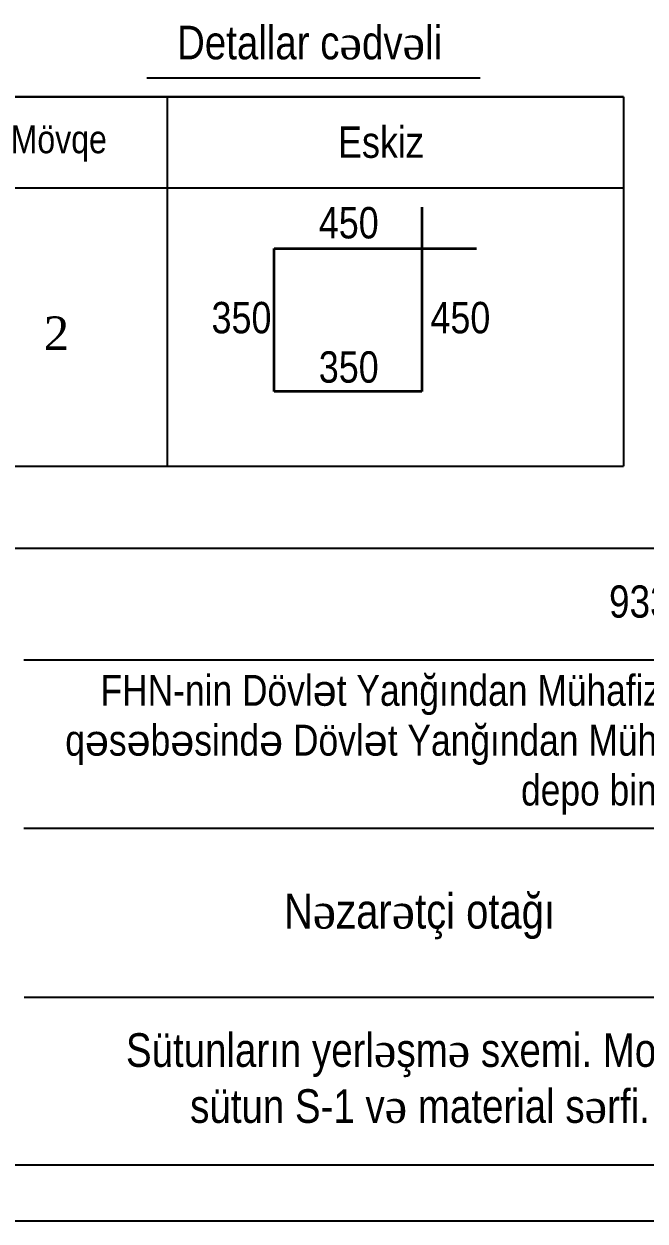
# Model space of a CAD drawing. Header units: millimetres. Extents: x 806395 to 1617731, y -246149 to 193681.
# Drawn here: x 1605195 to 1610745, y -122381 to -111693 of the extents above; entities that cross this region are included whole.
import ezdxf

# ---------------------------------------------------------------- set-up
doc = ezdxf.new("R2010")
doc.units = ezdxf.units.MM
for name, color, linetype, lineweight in [('0_Ном._пера__7', 7, 'Continuous', 25), ('перегородка_Ном._пера__1', 7, 'Continuous', 5), ('Х - диварлар.', 31, 'Continuous', 25)]:
    doc.layers.add(name, color=color, linetype=linetype, lineweight=lineweight)
doc.styles.add('style6', font='ARIALN.TTF', dxfattribs={"height": 300})
doc.styles.add('Times New Roman', font='times.ttf')

# ---------------------------------------------------------------- blocks, each defined once
blk = doc.blocks.new('vververvg')
at = {"lineweight": 25, "ltscale": 15}
for p, q in [((1597882, -44361), (1617212, -44361)), ((1604674, -45402), (1617213, -45402)), ((1604674, -46969), (1617211, -46969)), ((1604678, -48542), (1617205, -48542))]:
    blk.add_line(p, q, dxfattribs=at)
at = {"color": 0, "lineweight": 25, "ltscale": 15}
blk.add_line((1577821, -50106), (1617212, -50106), dxfattribs=at)
at = {"color": 0, "lineweight": 25}
blk.add_line((1617734, -50629), (1575731, -50629), dxfattribs=at)
at = {"color": 0, "insert": (1607100, -47579), "char_height": 325.066, "attachment_point": 1, "style": 'style6'}
blk.add_mtext_dynamic_manual_height_columns('N{\\fTimes New Roman|b0|i0|c0|p18;ə\\fArial Narrow|b0|i0|c238|p34;zar\\fTimes New Roman|b0|i0|c0|p18;ə\\fArial Narrow|b0|i0|c238|p34;tçi otağı}', width=9709.14, gutter_width=1, heights=[0], dxfattribs=at)
at = {"layer": '0_Ном._пера__7', "linetype": 'Continuous', "insert": (1610932, -46193), "char_height": 287.847, "width": 13776.74, "attachment_point": 5, "line_spacing_factor": 0.967685, "style": 'style6'}
blk.add_mtext('{\\fArial Narrow|b0|i0|c238|p34;FHN-nin Dövl\\fArial|b0|i0|c238|p38;ə\\fArial Narrow|b0|i0|c238|p34;t Yanğından Mühafiz\\fArial|b0|i0|c238|p38;ə\\fArial Narrow|b0|i0|c238|p34; Xidm\\fArial|b0|i0|c238|p38;ə\\fArial Narrow|b0|i0|c238|p34;tinin} {\\fArial Narrow|b0|i0|c238|p34;Xocav\\fArial|b0|i0|c238|p38;ə\\fArial Narrow|b0|i0|c238|p34;nd rayonun Hadrut\\Pq\\fArial|b0|i0|c238|p38;ə\\fArial Narrow|b0|i0|c238|p34;s\\fArial|b0|i0|c238|p38;ə\\fArial Narrow|b0|i0|c238|p34;b\\fArial|b0|i0|c238|p38;ə\\fArial Narrow|b0|i0|c238|p34;sind\\fArial|b0|i0|c238|p38;ə\\fArial Narrow|b0|i0|c238|p34; Dövl\\fArial|b0|i0|c238|p38;ə\\fArial Narrow|b0|i0|c238|p34;t Yanğından Mühafiz\\fArial|b0|i0|c238|p38;ə\\fArial Narrow|b0|i0|c238|p34; Hiss\\fArial|b0|i0|c238|p38;ə\\fArial Narrow|b0|i0|c238|p34;sinin 4 çıxışlı Yanğınsöndürm\\fArial|b0|i0|c238|p38;ə\\P\\fArial Narrow|b0|i0|c238|p34; depo binasının tikintisi}.', dxfattribs=at)
at = {"layer": 'перегородка_Ном._пера__1', "linetype": 'Continuous', "insert": (1610130, -44708), "char_height": 300, "attachment_point": 1, "style": 'style6'}
blk.add_mtext('{\\fArial Narrow|b0|i0|c238|p34;9335} -{\\fArial Narrow|b0|i0|c238|p34; 8 }- {\\fArial Narrow|b0|i0|c238|p34;MT}', dxfattribs=at)

msp = doc.modelspace()

# ---------------------------------------------------------------- linework, layer by layer
at = {"color": 0, "linetype": 'ByBlock', "lineweight": 25}
msp.add_line((1606294.04, -112173.185), (1609271.094, -112173.185), dxfattribs=at)
at = {"color": 0, "lineweight": 25, "ltscale": 5}
for p, q in [((1610551.827, -112345.303), (1604696.165, -112345.303)), ((1604696.165, -112345.303), (1610551.827, -112345.303)), ((1606474.126, -112345.303), (1606474.126, -115641.548)), ((1610551.827, -112345.303), (1610551.827, -115641.548)), ((1610551.827, -113159.649), (1604687.977, -113159.649)), ((1604687.977, -115641.548), (1610551.827, -115641.548))]:
    msp.add_line(p, q, dxfattribs=at)
at = {"lineweight": 35}
for p, q in [((1608750.931, -113327.784), (1608750.931, -114974.047)), ((1607429.859, -113698.588), (1609239.097, -113698.588)), ((1607429.859, -114974.047), (1607429.859, -113698.588)), ((1608750.931, -114974.047), (1607429.859, -114974.047))]:
    msp.add_line(p, q, dxfattribs=at)

# ---------------------------------------------------------------- block references
at = {"xscale": 0.9585492227979274, "yscale": 0.9585492227979274, "zscale": 0.9585492227979274}
msp.add_blockref('vververvg', (67033.924, -73851.437), dxfattribs=at)

# ---------------------------------------------------------------- texts
at = {"color": 0, "lineweight": 0, "insert": (1606563.131, -111709.252), "char_height": 300, "width": 15488.49627, "attachment_point": 1, "style": 'style6'}
msp.add_mtext('{\\fArial Narrow|b0|i0|c238|p34;Detallar c\\fTimes New Roman|b0|i0|c238|p18;ə\\fArial Narrow|b0|i0|c238|p34;dv\\fTimes New Roman|b0|i0|c238|p18;ə\\fArial Narrow|b0|i0|c238|p34;li}', dxfattribs=at)
at = {"color": 0, "lineweight": 25, "insert": (1605506.241, -112760.328), "char_height": 250, "attachment_point": 5, "style": 'style6'}
msp.add_mtext('\\A1;Mövqe', dxfattribs=at)
at = {"color": 0, "lineweight": 25, "insert": (1608384.727, -112750.651), "char_height": 280, "width": 816.8472, "attachment_point": 5, "style": 'style6'}
msp.add_mtext('\\A1;Esk{\\fArial Narrow|b0|i0|c238|p34;i}z', dxfattribs=at)
at = {"color": 7, "char_height": 280, "width": 2855.24014, "attachment_point": 1, "style": 'style6'}
for s, insert in [('{\\fArial Narrow|b0|i0|c186|p34;   }450', (1607561.979, -113328.006)), ('{\\fArial Narrow|b0|i0|c186|p34;   }350', (1606603.588, -114175.267)), ('{\\fArial Narrow|b0|i0|c186|p34;   }450', (1608559.362, -114175.267)), ('{\\fArial Narrow|b0|i0|c186|p34;   }350', (1607561.979, -114616.032))]:
    msp.add_mtext(s, dxfattribs=dict(at, insert=insert))
at = {"insert": (1606106.717, -120704.538), "char_height": 300, "width": 38016.51424, "attachment_point": 1, "style": 'style6'}
msp.add_mtext('\\A1;{\\fArial Narrow|b0|i0|c238|p34;Sütunların yerl\\fTimes New Roman|b0|i0|c238|p18;ə\\fArial Narrow|b0|i0|c238|p34;şm\\fTimes New Roman|b0|i0|c238|p18;ə\\fArial Narrow|b0|i0|c238|p34; sxemi. M}onolit{\\fArial Narrow|b0|i0|c238|p34;\\P      sütun S-1 v\\fTimes New Roman|b0|i0|c204|p18;ə\\fArial Narrow|b0|i0|c238|p34; material s\\fTimes New Roman|b0|i0|c238|p18;ə\\fArial Narrow|b0|i0|c238|p34;rfi.}', dxfattribs=at)
at = {"layer": 'Х - диварлар.', "color": 7, "style": 'Times New Roman'}
msp.add_text('2', height=300, dxfattribs=at).set_placement((1605372.743, -114604.751))

doc.saveas('drawing.dxf')
